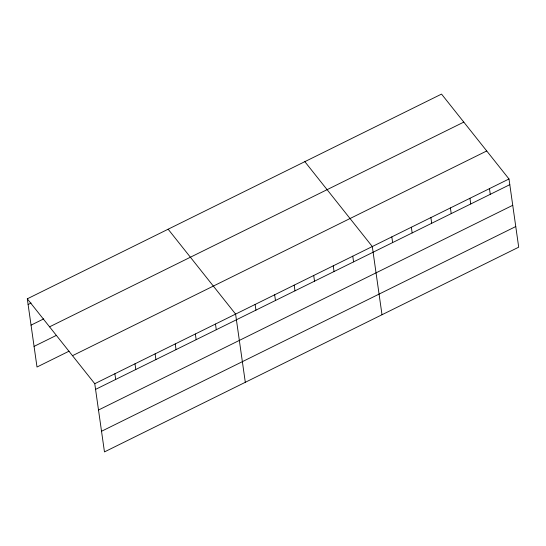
<?xml version="1.0" encoding="UTF-8"?>
<svg xmlns="http://www.w3.org/2000/svg" width="546" height="546" viewBox="0 0 546 546"><rect width="100%" height="100%" fill="white"/><g stroke="black" fill="none" stroke-linecap="round" stroke-linejoin="round"><path stroke-width="0.82" d="M27.3 298.819L441.537 94.096L508.995 178.979L518.7 247.181L104.463 451.904L94.758 383.702L27.3 298.819L37.005 367.021L69.049 351.187M28.112 304.504L31.088 303.037M31.047 325.136L43.714 318.878M49.563 326.829L463.8 122.106M34.07 346.389L56.429 335.34M72.495 355.692L486.732 150.969M94.758 383.702L508.995 178.979M95.57 389.387L509.8 184.671M98.505 410.019L512.742 205.296M101.529 431.272L515.765 226.549M304.839 161.657L372.297 246.539L382.002 314.742M168.141 229.211L235.599 314.093L245.304 382.296M489.469 188.629L490.274 194.321M469.935 198.28L470.748 203.972M450.409 207.93L451.221 213.623M430.883 217.581L431.688 223.273M411.35 227.238L412.162 232.924M391.823 236.889L392.635 242.574M352.771 256.19L353.576 261.875M333.237 265.841L334.05 271.526M313.711 275.491L314.523 281.176M294.185 285.142L294.99 290.827M274.652 294.792L275.464 300.484M255.125 304.443L255.938 310.135M215.479 324.037L216.284 329.729M195.359 333.981L196.164 339.673M175.239 343.925L176.044 349.617M155.119 353.869L155.924 359.555M134.999 363.813L135.804 369.499M114.878 373.757L115.691 379.443"/></g></svg>
